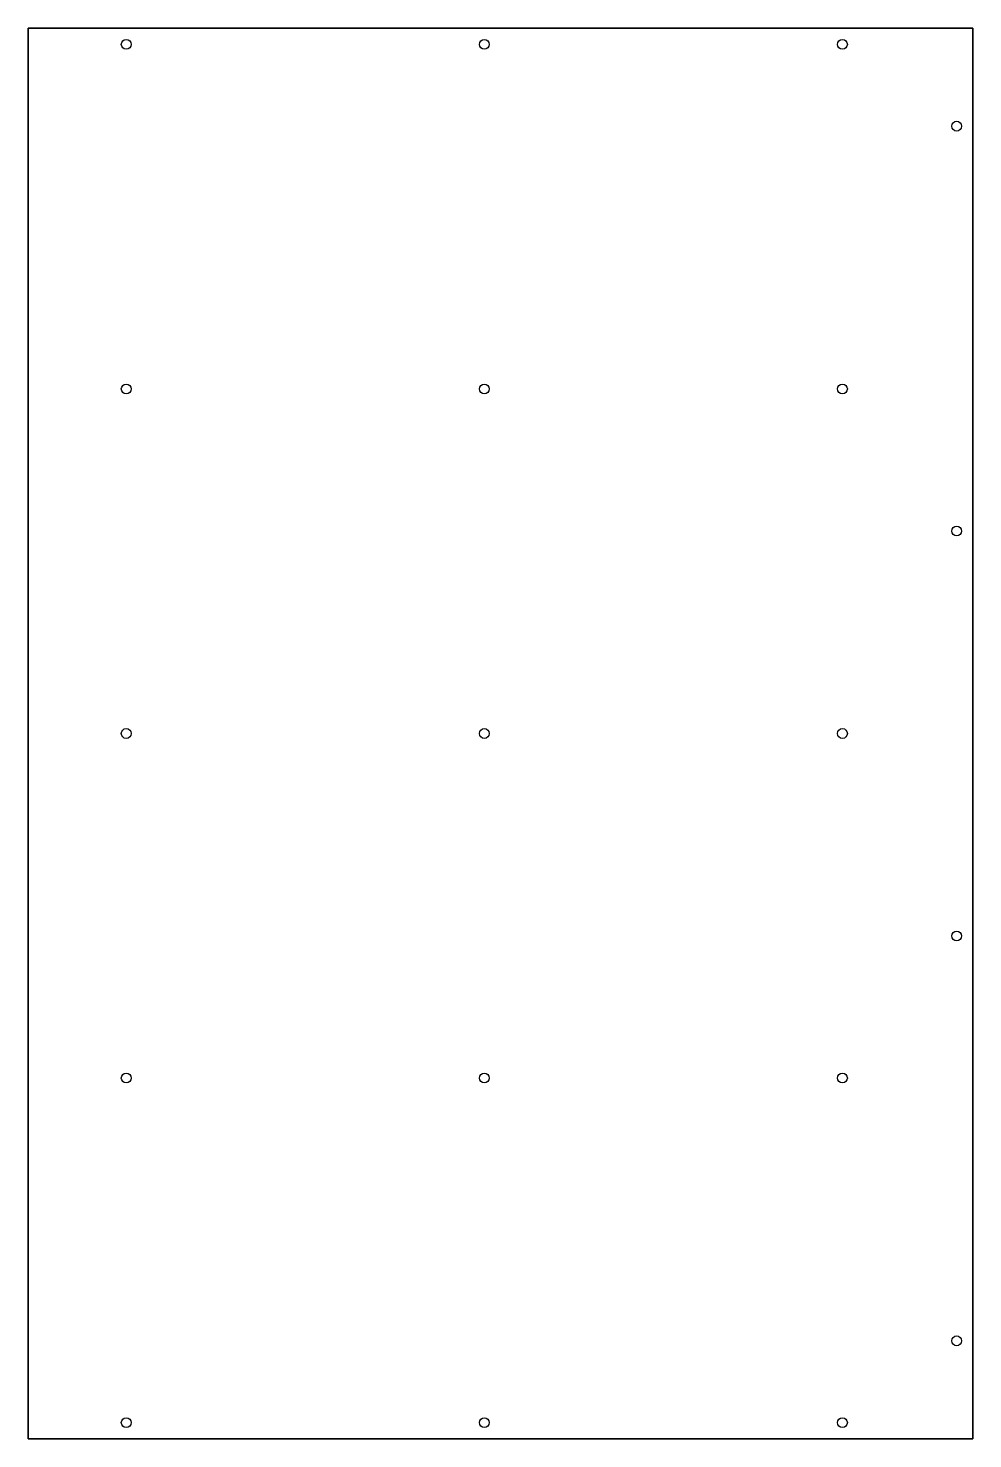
# Model space of a CAD drawing. Extents: x 0 to 482, y 0 to 720.
import ezdxf

# ---------------------------------------------------------------- set-up
doc = ezdxf.new("R2010")
doc.units = 0
for name, color, linetype in [('OUTLINEZ16P5L', 7, 'CONTINUOUS'), ('PART', 7, 'CONTINUOUS'), ('VBOREZ16P7', 7, 'CONTINUOUS')]:
    doc.layers.add(name, color=color, linetype=linetype)

msp = doc.modelspace()

# ---------------------------------------------------------------- linework, layer by layer
at = {"layer": 'OUTLINEZ16P5L'}
msp.add_lwpolyline([(0, 0), (0, 720), (482, 720), (482, 0)], close=True, dxfattribs=at)
at = {"layer": 'PART'}
msp.add_lwpolyline([(0, 0), (482, 0), (482, 720), (0, 720)], close=True, dxfattribs=at)
at = {"layer": 'VBOREZ16P7'}
for centre in [(50, 711.75), (232.75, 711.75), (415.5, 711.75), (473.75, 670), (50, 535.88), (232.75, 535.88), (415.5, 535.88), (473.75, 463.33), (50, 360), (232.75, 360), (415.5, 360), (473.75, 256.67), (50, 184.13), (232.75, 184.13), (415.5, 184.13), (473.75, 50), (50, 8.25), (232.75, 8.25), (415.5, 8.25)]:
    msp.add_circle(centre, 2.5, dxfattribs=at)

doc.saveas('drawing.dxf')
